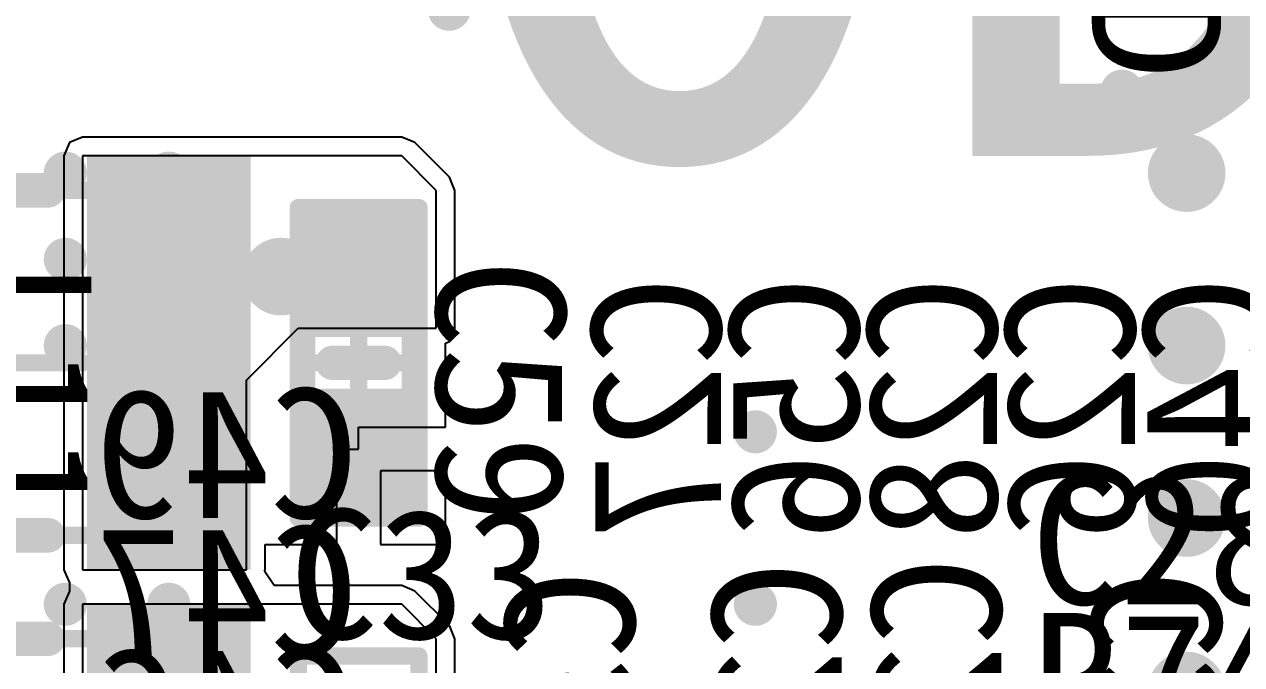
# Model space of a CAD drawing. Header units: millimetres. Extents: x 15 to 120, y 22 to 104.
# Drawn here: x 88.26 to 95.32, y 69.35 to 73.06 of the extents above; entities that cross this region are included whole.
import ezdxf

# ---------------------------------------------------------------- set-up
doc = ezdxf.new("R2010")
doc.units = ezdxf.units.MM
for name, color, linetype in [('BottomLayer', 5, 'Continuous'), ('BottomOverlay', 54, 'Continuous'), ('Mechanical13', 56, 'Continuous'), ('Mechanical15', 56, 'Continuous'), ('MultiLayer', 9, 'Continuous'), ('TopLayer', 1, 'Continuous'), ('TopOverlay', 2, 'Continuous'), ('TopPaste', 8, 'Continuous'), ('TopSolder', 216, 'Continuous')]:
    doc.layers.add(name, color=color, linetype=linetype)

msp = doc.modelspace()

# ---------------------------------------------------------------- linework, layer by layer
at = {"layer": 'BottomLayer', "const_width": 0.125}
for points in [[(92.4375, 72.7, 1), (92.5625, 72.7, 1)], [(94.5625, 72.675, 1), (94.6875, 72.675, 1)], [(92.4375, 70.7, 1), (92.5625, 70.7, 1)], [(92.4375, 69.7, 1), (92.5625, 69.7, 1)]]:
    msp.add_lwpolyline(points, format="xyb", close=True, dxfattribs=at)
at = {"layer": 'Mechanical13', "const_width": 0.1}
for points in [[(86.95, 72.1), (89.25, 72.1)], [(89.25, 70.1), (89.25, 72.1)], [(89.9, 71.65), (90.5, 71.65)], [(89.9, 70.55), (89.9, 71.65)], [(90.5, 70.55), (90.5, 71.65)], [(89.9, 70.55), (90.5, 70.55)], [(86.95, 70.1), (89.25, 70.1)], [(86.95, 69.5), (89.25, 69.5)], [(89.25, 67.5), (89.25, 69.5)]]:
    msp.add_lwpolyline(points, dxfattribs=at)
at = {"layer": 'Mechanical13', "const_width": 0.05}
for points in [[(89.225, 72.1, 1), (89.275, 72.1, 1)], [(89.225, 72.1, 1), (89.275, 72.1, 1)], [(89.875, 71.65, 1), (89.925, 71.65, 1)], [(89.875, 71.65, 1), (89.925, 71.65, 1)], [(90.475, 71.65, 1), (90.525, 71.65, 1)], [(90.475, 71.65, 1), (90.525, 71.65, 1)], [(89.875, 70.55, 1), (89.925, 70.55, 1)], [(89.875, 70.55, 1), (89.925, 70.55, 1)], [(90.475, 70.55, 1), (90.525, 70.55, 1)], [(90.475, 70.55, 1), (90.525, 70.55, 1)], [(89.225, 70.1, 1), (89.275, 70.1, 1)], [(89.225, 70.1, 1), (89.275, 70.1, 1)], [(89.225, 69.5, 1), (89.275, 69.5, 1)], [(89.225, 69.5, 1), (89.275, 69.5, 1)]]:
    msp.add_lwpolyline(points, format="xyb", close=True, dxfattribs=at)
at = {"layer": 'Mechanical15', "const_width": 0.1}
for points in [[(86.8, 72.1), (89.4, 72.1)], [(89.4, 70.1), (89.4, 72.1)], [(89.85, 72), (90.55, 72)], [(89.85, 70.2), (89.85, 72)], [(90.55, 70.2), (90.55, 72)], [(90.2, 70.8), (90.2, 71.4)], [(87.6, 71.1), (88.6, 71.1)], [(89.9, 71.1), (90.5, 71.1)], [(89.85, 70.2), (90.55, 70.2)], [(86.8, 70.1), (89.4, 70.1)], [(86.8, 69.5), (89.4, 69.5)], [(89.4, 67.5), (89.4, 69.5)], [(89.85, 69.4), (90.55, 69.4)], [(89.85, 67.6), (89.85, 69.4)], [(90.55, 67.6), (90.55, 69.4)]]:
    msp.add_lwpolyline(points, dxfattribs=at)
at = {"layer": 'Mechanical15', "const_width": 0.05}
for points in [[(89.375, 72.1, 1), (89.425, 72.1, 1)], [(89.375, 72.1, 1), (89.425, 72.1, 1)], [(89.825, 72, 1), (89.875, 72, 1)], [(89.825, 72, 1), (89.875, 72, 1)], [(90.525, 72, 1), (90.575, 72, 1)], [(90.525, 72, 1), (90.575, 72, 1)], [(90.175, 71.4, 1), (90.225, 71.4, 1)], [(88.575, 71.1, 1), (88.625, 71.1, 1)], [(89.875, 71.1, 1), (89.925, 71.1, 1)], [(90.475, 71.1, 1), (90.525, 71.1, 1)], [(90.175, 70.8, 1), (90.225, 70.8, 1)], [(89.825, 70.2, 1), (89.875, 70.2, 1)], [(89.825, 70.2, 1), (89.875, 70.2, 1)], [(90.525, 70.2, 1), (90.575, 70.2, 1)], [(90.525, 70.2, 1), (90.575, 70.2, 1)], [(89.375, 70.1, 1), (89.425, 70.1, 1)], [(89.375, 70.1, 1), (89.425, 70.1, 1)], [(89.375, 69.5, 1), (89.425, 69.5, 1)], [(89.375, 69.5, 1), (89.425, 69.5, 1)], [(89.825, 69.4, 1), (89.875, 69.4, 1)], [(89.825, 69.4, 1), (89.875, 69.4, 1)], [(90.525, 69.4, 1), (90.575, 69.4, 1)], [(90.525, 69.4, 1), (90.575, 69.4, 1)]]:
    msp.add_lwpolyline(points, format="xyb", close=True, dxfattribs=at)
at = {"layer": 'MultiLayer'}
for points, const_width in [([(90.6625, 73.15, 1), (90.7875, 73.15, 1)], 0.125), ([(92.4375, 72.7, 1), (92.5625, 72.7, 1)], 0.125), ([(94.5625, 72.675, 1), (94.6875, 72.675, 1)], 0.125), ([(94.8875, 72.2, 1), (95.1125, 72.2, 1)], 0.225), ([(88.4375, 72.2, 1), (88.5625, 72.2, 1)], 0.125), ([(89.0375, 72.2, 1), (89.1625, 72.2, 1)], 0.125), ([(89.9125, 71.775, 1), (90.0375, 71.775, 1)], 0.125), ([(90.3625, 71.775, 1), (90.4875, 71.775, 1)], 0.125), ([(88.4375, 71.7, 1), (88.5625, 71.7, 1)], 0.125), ([(89.0375, 71.7, 1), (89.1625, 71.7, 1)], 0.125), ([(89.6375, 71.6, 1), (89.8625, 71.6, 1)], 0.225), ([(90.0875, 71.6, 1), (90.3125, 71.6, 1)], 0.225), ([(89.9125, 71.425, 1), (90.0375, 71.425, 1)], 0.125), ([(90.3625, 71.425, 1), (90.4875, 71.425, 1)], 0.125), ([(94.8875, 71.2, 1), (95.1125, 71.2, 1)], 0.225), ([(88.4375, 71.2, 1), (88.5625, 71.2, 1)], 0.125), ([(89.0375, 70.7, 1), (89.1625, 70.7, 1)], 0.125), ([(92.4375, 70.7, 1), (92.5625, 70.7, 1)], 0.125), ([(89.8625, 70.425, 1), (89.9875, 70.425, 1)], 0.125), ([(90.1375, 70.425, 1), (90.2625, 70.425, 1)], 0.125), ([(90.4125, 70.425, 1), (90.5375, 70.425, 1)], 0.125), ([(94.8875, 70.2, 1), (95.1125, 70.2, 1)], 0.225), ([(89.0375, 70.2, 1), (89.1625, 70.2, 1)], 0.125), ([(88.4375, 69.7, 1), (88.5625, 69.7, 1)], 0.125), ([(89.0375, 69.7, 1), (89.1625, 69.7, 1)], 0.125), ([(92.4375, 69.7, 1), (92.5625, 69.7, 1)], 0.125), ([(94.8875, 69.2, 1), (95.1125, 69.2, 1)], 0.225)]:
    msp.add_lwpolyline(points, format="xyb", close=True, dxfattribs=dict(at, const_width=const_width))
at = {"layer": 'TopLayer'}
for p, q in [((88.6, 72.4082), (88.5235, 72.3765)), ((90.45, 72.4082), (88.6, 72.4082)), ((90.5265, 72.3765), (90.45, 72.4082)), ((88.5235, 72.3765), (88.4918, 72.3)), ((90.7265, 72.1765), (90.5265, 72.3765)), ((88.4918, 72.3), (88.4918, 69.9)), ((90.45, 72.3), (88.6, 72.3)), ((88.6, 72.3), (88.6, 69.9)), ((90.65, 72.1), (90.45, 72.3)), ((90.7582, 72.1), (90.7265, 72.1765)), ((90.65, 71.3), (90.65, 72.1)), ((90.7582, 71.3), (90.7582, 72.1)), ((89.55, 71), (89.85, 71.3)), ((89.85, 71.3), (90.65, 71.3)), ((90.7265, 71.2235), (90.7582, 71.3)), ((90.704, 71.2141), (90.7265, 71.2235)), ((90.704, 71.154), (90.704, 71.2141)), ((90.704, 70.727), (90.704, 71.154)), ((90.704, 71.154), (90.704, 71.154)), ((89.55, 69.9), (89.55, 71)), ((90.2, 70.6), (90.2, 70.727)), ((90.2, 70.727), (90.704, 70.727)), ((90.073, 70.046), (90.073, 70.6)), ((90.073, 70.6), (90.2, 70.6)), ((90.704, 70.473), (90.327, 70.473)), ((90.327, 70.473), (90.327, 70.046)), ((90.704, 70.046), (90.704, 70.473)), ((89.6582, 69.9), (89.6582, 70.046)), ((89.6582, 70.046), (89.696, 70.046)), ((89.696, 70.046), (89.696, 70.046)), ((89.696, 70.046), (90.073, 70.046)), ((90.327, 70.046), (90.704, 70.046)), ((88.4918, 69.9), (88.5235, 69.8235)), ((88.6, 69.9), (89.55, 69.9)), ((89.6547, 69.8914), (89.6582, 69.9)), ((89.7102, 69.8082), (89.6547, 69.8914)), ((88.5235, 69.8235), (88.5235, 69.8235)), ((88.5235, 69.8235), (88.5235, 69.8235)), ((88.5235, 69.8235), (88.5235, 69.8235)), ((88.5235, 69.8235), (88.5235, 69.8235)), ((88.5235, 69.8235), (88.5235, 69.7765)), ((90.45, 69.8082), (89.7102, 69.8082)), ((90.5265, 69.7765), (90.45, 69.8082)), ((88.5235, 69.7765), (88.4918, 69.7)), ((88.5235, 69.7765), (88.5235, 69.7765)), ((90.7265, 69.5765), (90.5265, 69.7765)), ((88.4918, 69.7), (88.4918, 67.3)), ((90.45, 69.7), (88.6, 69.7)), ((88.6, 69.7), (88.6, 67.3)), ((90.65, 69.5), (90.45, 69.7)), ((90.7582, 69.5), (90.7265, 69.5765)), ((90.65, 68.7), (90.65, 69.5)), ((90.7582, 68.7), (90.7582, 69.5))]:
    msp.add_line(p, q, dxfattribs=at)
at = {"layer": 'TopLayer', "const_width": 0.125}
for points in [[(89.9125, 71.775, 1), (90.0375, 71.775, 1)], [(90.3625, 71.775, 1), (90.4875, 71.775, 1)], [(89.9125, 71.425, 1), (90.0375, 71.425, 1)], [(90.3625, 71.425, 1), (90.4875, 71.425, 1)], [(89.8625, 70.425, 1), (89.9875, 70.425, 1)], [(90.1375, 70.425, 1), (90.2625, 70.425, 1)], [(90.4125, 70.425, 1), (90.5375, 70.425, 1)]]:
    msp.add_lwpolyline(points, format="xyb", close=True, dxfattribs=at)
at = {"layer": 'TopLayer'}
for points in [[(88.675, 72.25), (88.675, 69.95), (89.525, 72.25), (89.525, 69.95)], [(89.95, 71.3), (90.45, 71.3), (89.95, 71.9), (90.45, 71.9)], [(89.95, 70.3), (90.45, 70.3), (89.95, 70.9), (90.45, 70.9)], [(88.675, 69.65), (88.675, 67.35), (89.525, 69.65), (89.525, 67.35)]]:
    msp.add_solid(points, dxfattribs=at)
at = {"layer": 'TopOverlay', "const_width": 0.2}
for points in [[(87.8, 72.1), (88.4, 72.1)], [(90.05, 71.1), (90.35, 71.1)], [(87.8, 70.1), (88.4, 70.1)], [(87.8, 69.5), (88.4, 69.5)]]:
    msp.add_lwpolyline(points, dxfattribs=at)
at = {"layer": 'TopOverlay', "const_width": 0.1}
for points in [[(88.35, 72.1, 1), (88.45, 72.1, 1)], [(90, 71.1, 1), (90.1, 71.1, 1)], [(90.3, 71.1, 1), (90.4, 71.1, 1)], [(88.35, 70.1, 1), (88.45, 70.1, 1)], [(88.35, 69.5, 1), (88.45, 69.5, 1)]]:
    msp.add_lwpolyline(points, format="xyb", close=True, dxfattribs=at)
at = {"layer": 'TopPaste'}
for points in [[(88.675, 72.25), (88.675, 69.95), (89.525, 72.25), (89.525, 69.95)], [(88.675, 72.25), (88.675, 69.95), (89.525, 72.25), (89.525, 69.95)], [(89.95, 71.3), (90.45, 71.3), (89.95, 71.9), (90.45, 71.9)], [(89.95, 71.3), (90.45, 71.3), (89.95, 71.9), (90.45, 71.9)], [(89.95, 70.3), (90.45, 70.3), (89.95, 70.9), (90.45, 70.9)], [(89.95, 70.3), (90.45, 70.3), (89.95, 70.9), (90.45, 70.9)], [(88.675, 69.65), (88.675, 67.35), (89.525, 69.65), (89.525, 67.35)], [(88.675, 69.65), (88.675, 67.35), (89.525, 69.65), (89.525, 67.35)]]:
    msp.add_solid(points, dxfattribs=at)
at = {"layer": 'TopSolder'}
for points in [[(88.625, 72.3), (88.625, 69.9), (89.575, 72.3), (89.575, 69.9)], [(88.625, 72.3), (88.625, 69.9), (89.575, 72.3), (89.575, 69.9)], [(89.9, 71.25), (90.5, 71.25), (89.9, 71.95), (90.5, 71.95)], [(89.9, 71.25), (90.5, 71.25), (89.9, 71.95), (90.5, 71.95)], [(89.9, 70.25), (90.5, 70.25), (89.9, 70.95), (90.5, 70.95)], [(89.9, 70.25), (90.5, 70.25), (89.9, 70.95), (90.5, 70.95)], [(88.625, 69.7), (88.625, 67.3), (89.575, 69.7), (89.575, 67.3)], [(88.625, 69.7), (88.625, 67.3), (89.575, 69.7), (89.575, 67.3)]]:
    msp.add_solid(points, dxfattribs=at)

# ---------------------------------------------------------------- texts
at = {"layer": 'BottomOverlay', "text_generation_flag": 2}
for s, rotation, p in [('C318D', 90, (95.2, 75.3)), ('C27', 90, (92.3, 71.6)), ('C56', 90, (93.1, 71.6)), ('C28', 90, (93.9, 71.6)), ('C26', 90, (94.7, 71.6)), ('C40', 90, (95.5, 71.6)), ('C49', 360, (90.2, 70.2)), ('C47', 360, (90.2, 69.4)), ('C24', 90, (93, 69.95)), ('C22', 90, (93.925, 69.975)), ('C57', 90, (91.8, 69.9)), ('C32', 90, (95.2, 69.9)), ('C46', 360, (90.2, 68.7))]:
    msp.add_text(s, height=0.75, rotation=rotation, dxfattribs=at).set_placement(p)
at = {"layer": 'TopOverlay'}
msp.add_text('ODROID-XU', height=4, dxfattribs=at).set_placement((90.7, 72.3))
for s, rotation, p in [('C59', 270, (90.65, 71.7)), ('L11', 270, (87.9, 71.7)), ('C288', 360, (94.1, 69.7)), ('C33', 360, (89.8, 69.5)), ('R74C', 360, (94.1, 68.9))]:
    msp.add_text(s, height=0.75, rotation=rotation, dxfattribs=at).set_placement(p)

doc.saveas('drawing.dxf')
